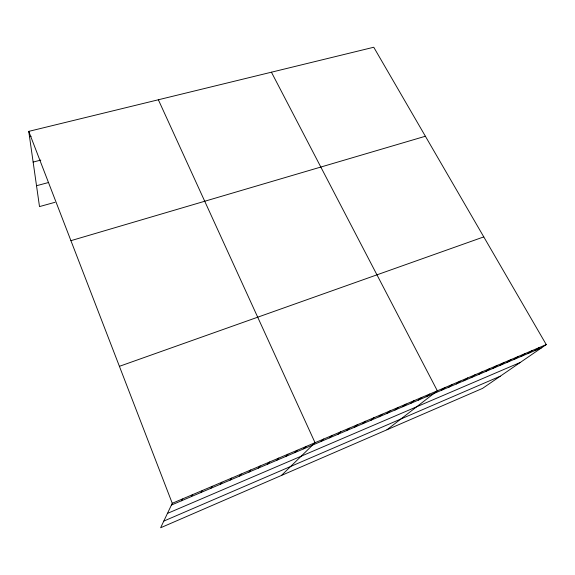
<?xml version="1.0" encoding="UTF-8"?>
<svg xmlns="http://www.w3.org/2000/svg" width="575" height="575" viewBox="0 0 575 575"><rect width="100%" height="100%" fill="white"/><g stroke="black" fill="none" stroke-linecap="round" stroke-linejoin="round"><path stroke-width="0.86" d="M546.25 344.59L172.256 503.283L160.633 527.757L482.583 388.369L546.25 344.59L373.757 47.243L28.75 131.373L39.502 206.59L54.948 202.321M181.412 500.803L182.368 498.992M191.324 496.592L192.395 494.737M201.149 492.416L202.335 490.518M210.888 488.276L212.189 486.342M220.541 484.172L221.95 482.195M230.115 480.103L231.624 478.091M239.595 476.078L241.22 474.023M249.004 472.075L250.729 469.983M258.326 468.115L260.159 465.987M267.576 464.19L269.502 462.02M276.74 460.295L278.767 458.088M285.832 456.428L287.953 454.192M294.846 452.597L297.059 450.326M303.78 448.802L306.094 446.495M281.419 475.46L315.043 442.692L158.362 99.77M321.173 441.413L323.668 439.034M329.64 437.812L332.213 435.412M338.035 434.247L340.695 431.811M346.358 430.704L349.104 428.246M354.624 427.196L357.449 424.702M362.818 423.71L365.729 421.188M370.954 420.26L373.937 417.709M379.018 416.832L382.08 414.252M387.025 413.425L390.166 410.823M394.967 410.054L398.18 407.416M402.852 406.705L406.137 404.045M410.672 403.377L414.029 400.696M418.427 400.085L421.863 397.368M426.132 396.808L429.633 394.076M386.946 429.777L437.345 390.799L271.429 72.198M441.356 390.339L444.993 387.557M448.881 387.14L452.59 384.33M456.349 383.971L460.122 381.139M463.766 380.815L467.597 377.962M471.126 377.689L475.022 374.814M478.429 374.591L482.382 371.687M485.674 371.507L489.692 368.589M492.868 368.453L496.951 365.513M500.013 365.412L504.153 362.451M507.1 362.401L511.297 359.425M514.136 359.411L518.391 356.414M521.122 356.442L525.435 353.424M528.058 353.496L532.421 350.455M534.937 350.57L539.364 347.516M163.796 521.094L500.264 376.208M167.44 513.425L520.303 362.437M171.415 505.051L541.772 347.667M119.406 366.325L483.776 236.893M70.926 240.666L425.392 136.246M36.52 185.725L48.674 182.476M33.134 162.064L40.832 160.087M29.505 136.67L31.143 136.261M28.75 131.373L172.256 503.283"/></g></svg>
